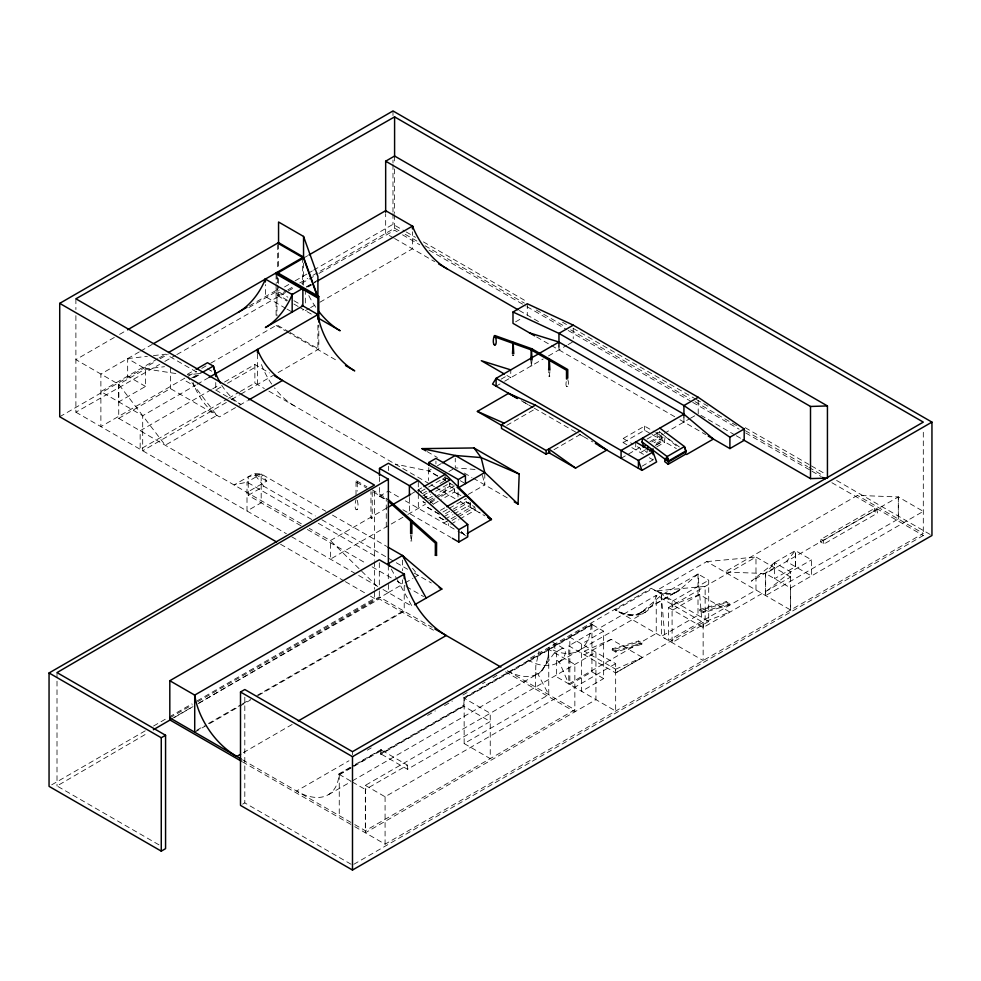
<?xml version="1.0" encoding="UTF-8"?>
<svg xmlns="http://www.w3.org/2000/svg" width="981" height="981" viewBox="0 0 981 981"><rect width="100%" height="100%" fill="white"/><g stroke="black" fill="none" stroke-linecap="round" stroke-linejoin="round"><path stroke-width="0.74" stroke-dasharray="4.91 3.68" d="M301.351 523.805L118.738 418.384L118.738 384.368L145.519 368.905L164.526 366.698M300.971 525.767L248.242 495.331L248.242 476.778L261.179 473.933L325.888 511.297M311.713 519.489L247.004 482.125L234.067 484.957L253.834 473.553L261.179 473.933L261.179 502.799L247.004 510.978L247.004 482.125L261.179 473.933L266.771 481.021L247.004 492.425M356.017 481.597L356.017 495.515M352.265 766.725L381.229 749.999L407.495 765.168L365.349 789.497L365.349 832.783L595.933 699.661L595.933 652.242L365.349 785.376L365.349 832.783M532.058 359.782L531.432 366.146L530.795 359.782M535.454 687.019L535.81 665.756L539.023 651.225M549.912 371.591L549.274 376.446L548.649 371.591M558.962 343.89L558.962 349.886L558.962 344.662M567.766 379.524C570.795 388.022 564.05 389.837 566.503 380.53M683.929 417.538L683.929 422.026L683.929 414.203M765.646 595.602L765.646 573.542L898.314 496.95L923.305 511.371L790.637 587.975L765.646 573.542L724.763 572.021L857.431 495.393L898.314 496.95L898.314 518.998L765.646 595.614L765.646 573.566L774.573 562.616L795.395 550.599L811.459 559.869L811.459 575.945L786.468 561.524L795.395 550.599L795.395 566.675L774.573 578.692L774.573 562.616L790.637 571.886L811.459 559.869M641.574 612.009C633.223 617.368 622.481 614.278 614.658 609.446A60.417 34.875 60 0 0 656.264 595.32L703.144 622.408L703.144 660.544L617.417 611.04C625.118 615.81 636.473 617.785 643.413 610.623L661.366 595.173L698.006 574.02L708.711 580.212L708.711 621.439L654.057 589.888L655.897 590.881L706.749 561.598L790.637 610.023L790.637 571.886L767.424 590.439M795.395 566.675L795.395 550.599M553.836 643.806L556.656 655.283L556.632 676.853L615.663 711.053L615.663 663.634L569.838 637.184L569.838 684.591L591.935 671.838L603.646 678.594L603.646 631.188L591.935 624.419L464.148 698.202A54.139 31.257 60 0 1 463.473 706.062L380.738 753.837L407.495 769.288L490.242 721.513L463.473 706.062M338.739 774.132L339.218 774.794M380.395 753.494L380.861 754.291M380.898 749.668L381.364 750.465M381.082 754.119L380.738 753.837M381.584 750.293L381.131 749.545L354.644 764.775M464.491 698.497L464.038 697.749M372.216 491.689L372.216 518.054L371.591 518.422L370.953 518.054L370.953 491.689M386.269 527.018L386.269 498.52M411.885 535.209L411.26 541.316L410.622 535.209M530.795 365.778L532.058 365.778M548.649 376.091L549.912 376.091M381.229 749.999L380.653 753.383M357.28 500.273C360.603 513.774 352.363 512.229 356.017 499.685M566.503 386.391L567.766 386.391M463.805 697.859L464.271 698.656M350.94 767.485L339.095 774.328L338.604 778.068A52.974 30.583 60 0 1 333.16 790.637C323.816 801.6 307.298 797.578 296.581 791.017L348.954 760.778M647.215 450.917L646.994 452.499L645.473 451.358M656.89 446.784L664.309 442.492L665.179 436.324L654.045 442.762M339.438 774.622L338.96 773.874L353.319 765.536M592.279 624.713L591.825 623.965M370.953 518.029L372.216 518.054M410.622 540.923L411.885 540.96M612.144 649.974L612.352 648.846L638.582 640.998L642.163 643.058L641.954 644.186L615.712 652.034L612.144 649.974L638.373 642.126L641.954 644.186M615.712 652.034L615.921 650.906L642.163 643.058M638.373 642.126L638.582 640.998M699.747 610.648L699.956 609.52L726.185 601.672L729.754 603.732L729.545 604.86L703.316 612.708L699.747 610.648L725.977 602.8L729.545 604.86M703.316 612.708L703.524 611.592L729.754 603.732M725.977 602.8L726.185 601.672M821.134 539.231L820.41 541.904L823.991 543.977L877.541 513.051L876.83 509.556L874.684 508.317L821.134 539.231L823.267 540.47L823.991 543.977M874.684 508.317L873.973 510.991L877.541 513.051M356.017 509.384L357.28 509.421M463.142 705.731L463.608 706.516L380.984 754.279M463.817 706.406L463.375 705.609M591.592 624.088L592.058 624.885L464.393 698.644M701.574 617.319L698.006 574.02L680.054 589.483C673.702 596.068 663.291 594.964 655.897 590.881L705.143 586.393L705.143 619.379M640.887 612.708L680.054 589.483L677.528 591.555M678.202 590.869C669.864 596.215 659.109 593.125 651.286 588.293L527.496 659.759A60.417 34.887 60 0 0 558.324 662.383L645.535 612.034M558.324 662.383C562.567 659.906 567.925 653.321 564.001 648.649L551.788 641.599M158.947 844.837L57.008 785.977L148.094 732.819M174.495 717.405L192.987 706.627M198.26 703.536L388.366 592.598L388.366 583.413M641.12 612.291L677.748 591.151M611.2 639.379L584.418 654.879L584.406 651.176L611.2 639.379L642.445 657.417L615.663 672.917L568.759 645.841L568.759 683.978L656.24 633.468L656.24 595.332L568.759 645.841M114.311 337.452L75.893 359.622L118.738 384.368L165.249 445.227L216.887 415.417L187.8 377.342M119.608 334.386L126.23 330.56M139.302 351.885L100.884 374.055L100.884 426.625L196.458 371.443M140.614 351.124L152.546 344.233M305.005 257.243L307.654 255.71M157.769 358.739L100.884 391.578L142.699 415.723L195.795 385.067M159.081 357.979L165.924 354.031M249.554 305.753L276.102 290.425L287.85 297.206M59.718 416.753L154.937 361.768M160.234 358.715L168.168 354.141M248.843 307.556L279.254 289.996M284.551 286.942L289.836 283.889M295.122 280.836L312.326 270.915M313.638 270.143L392.989 224.33L404.908 231.209M277.66 285.189L277.66 295.698L286.489 290.609M287.813 289.836L293.098 286.783M299.72 282.969L307.654 278.396M312.939 275.33L394.595 228.193L399.892 231.246M306.403 286.771L313.013 282.957M314.337 282.185L316.986 280.664M306.661 287.212L315.919 281.866M308.23 286.881L313.528 283.828M145.519 386.428L127.665 376.115L127.665 358.592L145.519 368.905L145.519 386.428L118.738 401.891L118.738 384.368M187.334 374.35L194.888 369.984M201.767 368.378L209.726 363.779M210.78 363.178L276.985 324.956L288.745 331.737M302.663 310.131L303.546 309.616M118.738 418.384L170.375 388.562L216.887 415.417M305.336 310.646L309.309 308.353M310.621 307.593L318.555 303.006M319.88 302.246L412.449 248.806L412.449 231.798M191.638 378.004L202.356 371.824M193.232 377.673L201.264 373.038M194.532 377.513L201.669 373.381M197.12 384.294L209.063 377.403M211.356 389.641L140.16 430.745L140.16 449.298L227.187 399.059M212.681 388.868L219.266 385.067M224.551 382.026L254.876 364.515L269.407 372.903M215.759 382.529L215.759 390.033L222.27 386.269M227.482 383.264L257.414 365.974M228.499 398.298L239.045 392.204M240.37 391.444L254.876 383.068L264.318 388.525M226.317 402.48L142.699 450.77L142.699 415.723M231.626 399.414L239.597 394.816M240.921 394.055L318.8 349.089L318.8 325.067M235.501 407.606L219.425 416.888A41.263 23.826 60 0 1 193.122 382.578M239.511 405.288L247.359 400.751M515.589 321.842L520.776 318.837M248.242 495.331L263.889 486.294L315.306 515.981M501.083 379.169L507.189 375.649M496.116 386.158L500.052 383.89M504.663 381.229L543.253 358.948M548.489 355.931L566.748 345.386M568.048 344.638L573.247 341.633M379.488 487.447L379.488 496.239L388.415 491.089L400.113 497.833M506.772 425.374L535.418 408.856M431.174 469.396L428.501 470.941L395.208 464.087M437.428 465.779L441.254 463.572M448.893 471.53L452.719 469.323M386.845 507.999L330.413 540.592L309.273 528.379M411.787 493.602L416.116 491.101M417.44 490.341L423.608 486.772M420.898 491.432L427.275 487.753M428.55 487.017L445.129 477.453M422.173 493.799L427.275 490.843M440.028 483.486L444.037 481.168M422.946 495.564L428.047 492.621M422.946 498.655L430.598 494.24M435.699 491.297L449.727 483.192L449.727 486.282L436.974 493.651M428.047 498.802L435.699 494.387M428.82 500.568L433.921 497.625M435.196 496.889L454.326 485.853L454.326 492.033L441.573 499.39M402.933 517.269L330.413 559.145L330.413 540.592L376.569 585.792M407.851 514.436L425.349 504.332M430.622 501.279L445.129 492.903L445.129 485.779M430.095 502.934L436.471 499.243M441.573 496.3L454.326 488.943L449.727 486.282M433.921 503.817L440.297 500.126M440.408 510.353L445.509 507.41M468.207 494.449L484.786 484.884L484.786 472.511M442.958 511.972L448.059 509.029M449.335 508.293L465.914 498.728M553.946 449.69L580.053 434.62L592.806 441.965M445.509 513.59L451.885 509.912M453.161 509.176L465.914 501.818L466.098 498.618M443.731 516.84L451.383 512.425M452.658 511.69L469.225 502.113M445.006 519.194L452.658 514.78M453.933 514.044L470.5 504.467M455.368 516.3L443.731 523.02L443.731 519.93M456.656 515.565L470.696 507.459L480.273 512.977M452.143 520.371L457.244 517.428M458.519 516.693L475.098 507.128L465.914 501.818M450.88 524.197L458.519 519.783M459.795 519.047L475.098 510.218L475.098 508.158M626.896 444.761L623.18 442.615L623.18 438.495L644.603 426.122L654.499 431.836M623.18 442.615L644.603 430.242L650.783 433.823M647.006 439.12L659.379 431.983L679.845 447.336M51.699 784.825L145.617 730.6M153.551 726.026L168.107 717.614M169.431 716.853L191.92 703.868M197.218 700.814L374.472 598.471L374.472 590.807M169.811 717.834L192.362 704.824M197.659 701.758L379.316 596.877L432.167 627.386M388.304 592.561L402.48 584.382L402.48 579.82M405.092 582.873L412.915 578.361M414.215 577.601L418.127 575.344L411.284 566.675M621.083 458.311L639.416 447.728M649.888 441.683L663.524 433.81M664.296 433.369L689.128 419.034M690.428 418.286L696.915 414.534M171.148 719.134L192.362 706.884M198.996 703.058L379.316 598.937L433.492 630.219M651.838 441.94L661.917 436.128L661.917 440.248L654.364 444.614M645.535 449.703L640.495 452.609L640.495 448.489L634.315 444.92M655.283 445.411L662.702 441.131L659.379 431.983M656.608 444.92L662.788 441.352L664.309 442.492M642.065 466.196L653.039 459.856L653.039 457.244M196.666 730.318L204.526 725.781M208.45 723.512L241.191 704.616M242.503 703.855L250.351 699.318M256.899 695.541L403.547 610.869M194.716 732.206L238.469 706.945M239.793 706.185L250.4 700.054M258.359 695.468L404.221 611.249L404.221 583.057M243.276 752.685L294.337 723.205M242.663 804.15L244.809 802.899L351.161 864.298M367.286 750.195L371.21 747.927M427.52 715.419L435.38 710.894M444.54 705.597L452.4 701.059M462.873 695.014L469.421 691.237M482.517 683.671L485.129 682.163M492.989 677.626L496.913 675.357M615.577 609.974L652.206 588.821M463.89 697.761L591.678 623.99M339.34 774.769L381.486 750.44M380.481 753.396L463.228 705.621M603.646 631.188L581.549 643.941L581.549 691.36L603.646 678.594M328.463 794.684L351.002 781.673M352.326 780.901L537.956 673.726M698.006 574.02L698.006 615.259L661.366 636.399L661.366 595.173L672.083 601.365L708.711 580.212M706.749 561.598L755.983 557.036L755.983 590.022L668.502 640.532L668.502 607.546L755.983 557.036L790.637 577.049L790.637 571.886M699.588 594.572L672.807 610.023L672.794 604.885L699.588 594.572L729.938 612.083L703.144 622.408L615.663 672.917L615.651 669.214L584.406 651.176M464.148 743.549L490.242 758.62L490.242 713.273L464.148 698.202L464.148 743.549L548.759 694.707L548.759 649.348L574.854 664.419L574.854 711.826L504.835 671.409M823.267 540.47L876.83 509.556M365.349 785.376L385.079 796.768L615.663 663.634M708.711 621.439L672.083 642.592L672.083 601.365M668.502 607.546L703.156 627.546L790.637 577.049M354.779 826.689L385.079 844.175L923.305 533.431L857.431 495.393M353.798 864.298L923.305 535.491L923.305 429.776M75.893 315.661L75.893 412.192L159.547 364.429M164.869 361.4L175.489 355.343M176.813 354.582L287.041 291.651M288.365 290.903L294.999 287.114M301.645 283.313L317.574 274.226M318.911 273.466L394.595 230.253L397.256 231.786M615.651 669.214L642.445 657.417M561.978 648.576L555.504 652.279A7.615 3.335 -50.6 0 0 553.591 654.008L541.193 671.249L537.944 674.045L535.454 672.598M127.665 358.592L147.408 356.311M153.477 355.613L165.63 354.202L199.168 373.565L187.702 374.889M475.049 469.458L455.27 467.851L455.27 458.225M145.519 368.905L175.93 373.54M564.001 648.649L563.18 648.429A7.541 3.286 -49 0 0 561.954 648.625M406.232 231.982L415.503 237.328M423.449 241.915L526.736 301.547M562.493 322.197L566.466 324.49M573.088 328.316L694.916 398.642M696.24 399.414L708.159 406.293M745.241 427.704L810.122 465.166M811.446 465.926L824.69 473.565M836.609 480.457L930.626 534.731M405.19 234.3L417.097 241.179M425.043 245.765L524.32 303.08M536.227 309.959L565.35 326.771M570.648 329.824L689.778 398.605M695.075 401.67L737.43 426.122M745.376 430.708L807.584 466.625M808.908 467.385L823.464 475.797M402.553 234.839L419.782 244.784M429.053 250.143L525.779 305.986M527.104 306.759L566.859 329.702M568.183 330.474L691.421 401.621M692.745 402.382L739.122 429.151M745.744 432.977L810.674 470.463M811.998 471.236L821.269 476.582M831.876 482.713L923.305 535.491M393.614 237.929L385.668 233.343L385.668 213.686M394.595 238.493L434.644 261.62M519.341 310.511L540.519 322.737M700.839 415.306L735.063 435.061M736.302 435.772L741.685 438.887M536.632 336.986L674.72 416.717M679.98 419.758L705.707 434.608M655.737 432.547L661.917 436.128M652.022 434.534L676.363 448.587M623.18 438.495L633.076 444.209M506.919 375.49L510.758 377.71L510.758 369.874M631.838 447.618L644.382 454.865M649.336 457.722L653.039 459.856M523.744 402.112L532.953 407.434M534.265 408.182L585.571 437.808M293.944 300.726L302.871 305.888M287.482 300.345L278.555 295.183L278.555 286.121M293.859 304.024L298.285 306.575M299.61 307.335L311.86 314.411M277.66 295.698L286.869 301.02M285.79 308.39L265.385 296.605L265.385 284.564M287.065 309.125L292.166 312.068M290.057 332.498L318.8 349.089M276.102 325.471L285.238 330.744M286.55 331.504L338.617 361.56M427.115 451.591L437.354 457.502M464.258 473.026L471.947 477.477M473.234 478.213L510.39 499.66M699.956 609.52L703.524 611.592M460.31 480.715L464.16 482.934M446.465 478.005L449.911 479.991M446.281 478.115L449.727 480.101M437.771 475.957L428.795 470.77L428.795 465.264M442.909 478.912L445.472 480.396M437.477 476.128L428.501 470.941L428.501 480.555M442.603 479.084L447.741 482.051M449.016 482.787L458.004 487.974M460.947 495.638L454.51 491.922L454.51 488.832L449.911 486.184L449.911 483.081M454.326 492.033L460.763 495.748M466.098 501.708L470.696 504.357L470.696 507.459M268.917 391.174L428.501 483.302M431.064 484.786L434.558 486.809M435.883 487.569L458.004 500.347M460.567 501.818L484.884 515.859M207.494 368.758L213.404 372.167M423.105 501.659L425.398 502.983M422.946 501.745L425.239 503.069M439.292 514.093L427.704 507.398L427.704 504.308M439.132 514.179L427.544 507.496L427.544 505.436M439.292 517.183L443.89 519.844L443.89 522.934M439.132 517.281L447.177 521.917M215.759 390.033L240.848 404.515A41.263 23.826 60 0 1 221.399 384.699M405.312 500.837L456.594 530.451M457.919 531.212L466.453 536.141M186.071 381.131L194.336 385.901M356.643 480.874L366.919 486.797M371.897 489.678L386.845 498.299M356.643 482.321L366.919 488.256M373.332 491.959L386.171 499.378M379.488 496.239L385.987 499.991M402.884 509.74L451.015 537.527M612.352 648.846L615.921 650.906M332.498 515.111L386.637 546.368M266.771 481.021L253.834 473.553L263.889 486.294M321.891 519.783L407.581 569.262M414.178 573.063L431.309 582.959M556.877 660.434L559.219 661.783L568.759 683.978M318.31 523.29L377.746 557.6M307.396 529.482L366.894 563.83M372.106 566.846L391.934 578.287M397.207 581.328L405.116 585.902M406.441 586.663L423.571 596.546M75.893 412.192L286.415 533.738M291.713 536.803L377.771 586.491M383.019 589.52L412.02 606.258L397.195 579.661M280.578 544.259L344.061 580.911M345.386 581.672L365.214 593.125M370.511 596.178L374.472 598.471M339.095 774.328L351.002 781.207M352.302 781.967L365.349 789.497M242.479 759.785L353.601 823.942M354.779 824.629L365.349 830.723L574.854 709.766L506.086 670.072C516.57 676.375 532.254 680.507 541.904 670.526A52.999 30.595 60 0 0 548.048 657.442L548.759 649.348A60.417 34.875 60 0 1 537.944 674.045L548.759 694.707M242.479 761.845L353.467 825.916M521.352 400.714L532.842 407.36M659.416 431.566L678.68 447.814M433.541 504.442L418.507 489.727L418.507 492.818M461.45 531.776L464.663 534.927M418.347 489.813L431.235 502.431M461.291 531.861L464.504 535.025M391.272 569.029L396.459 578.336M482.456 475.38L484.786 484.884M661.366 595.173L664.934 638.472M703.144 622.408L703.156 627.546M898.314 496.95L898.314 518.998M790.637 587.975L790.637 610.023M698.214 400.297L698.214 413.786M657.147 432.265L657.147 437.489M644.603 426.122L644.603 430.242M635.725 442.026L635.725 449.862M591.935 624.419L591.935 671.838M573.247 328.145L573.247 338.641M527.275 303.754L527.275 315.097M470.5 502.407L470.5 507.557M458.004 492.094L458.004 497.588M448.329 523.609L448.329 525.681M445.313 478.372L445.313 480.432M445.129 474.35L445.129 480.543M435.932 461.144L435.932 463.89M418.298 481.965L418.298 492.229M418.298 493.688L418.347 508.366M409.371 497.379L409.371 513.492M407.495 765.168L407.495 769.288M402.48 560.077L402.48 570.709M394.595 156.04L394.595 163.557M394.595 168.965L394.595 213.392M394.595 214.667L394.595 230.253M392.989 110.951L392.989 115.55M392.989 159.989L392.989 163.042M392.989 164.575L392.989 212.08M392.989 213.613L392.989 224.33M388.415 466.183L388.415 470.573M388.304 565.228L388.304 581.929M385.079 796.768L385.079 844.175M379.488 477.195L379.488 481.585M379.316 562.738L379.316 589.458M379.316 590.942L379.316 598.937M374.472 491.223L374.472 560.163M374.472 561.696L374.472 589.274M357.28 481.965L357.28 491.113M352.473 751.679L352.473 754.745M339.254 774.426L339.254 815.652M317.905 325.226L317.905 349.604M305.336 289.481L305.336 304.981M303.546 263.055L303.546 285.581M302.663 257.562L302.663 284.6M278.555 244.122L278.555 268.156M278.555 278.555L278.555 284.674M277.66 244.637L277.66 270.167M277.66 277.684L277.66 283.681M276.985 273.883L276.985 282.896M276.985 288.904L276.985 315.943M276.102 274.361L276.102 283.411M276.102 284.576L276.102 316.458M257.414 353.871L257.414 384.54M254.876 364.515L254.876 383.068M244.809 697.184L244.809 802.899M170.375 367.532L170.375 388.562M75.893 298.813L75.893 309.542M57.008 672.598L57.008 785.977M591.138 624.897A60.405 34.875 60 0 1 548.453 647.668M294.226 405.791A53.035 30.619 60 0 1 274.472 387.875M271.7 384.086A53.035 30.619 60 0 1 260.296 361.327M315.71 307.2A57.523 33.207 60 0 1 308.77 295.539M512.499 355.183L513.762 355.245L512.511 355.134M774.573 562.616L751.36 581.169L774.573 567.766L774.573 562.616"/><path stroke-width="1.47" d="M388.047 499.366L436.606 542.579L436.496 555.442L435.356 555.271L435.343 543.143L388.427 501.389M495.454 336.593C498.642 348.488 490.708 347.286 494.203 335.821M512.499 353.822L513.124 342.381L513.762 353.822M530.795 359.782L531.432 348.917L532.058 359.782M548.649 370.082L549.286 359.23L549.912 370.082M558.962 343.89L558.962 333.393L573.247 325.14L698.214 397.293L744.187 428.991L744.187 440.322L729.901 448.575L708.27 436.079M566.503 379.058L566.503 370.266L531.138 349.849M567.766 378.151L567.766 369.53L531.739 348.733M683.929 416.03L683.929 405.545L698.214 397.293M265.741 278.825L265.311 279.536M194.361 694.891L194.839 695.566M215.428 373.197L215.881 373.994M318.261 314.852L317.807 314.104M412.805 226.415L412.351 225.679M403.865 573.946L404.344 574.608M514.228 501.88L518.066 504.099L519.194 474.068L473.982 447.961L421.989 448.624L425.828 450.843M410.622 533.774L410.622 520.85L411.26 520.494L411.885 520.85L411.885 533.774M435.343 555.234L436.606 555.234M494.203 344.65L495.466 344.65M216.102 373.847L215.685 373.087M195.06 695.419L194.692 694.683M317.574 314.227L318.028 315.024M643.965 447.201L642.065 441.977L642.604 438.151L667.129 456.557L668.686 460.862L668.208 464.258L664.677 461.597L665.155 458.213L668.686 460.862L686.001 450.855L684.444 446.563L659.919 428.157M647.374 449.776L647.865 446.33M666.724 459.39L667.129 456.557L684.444 446.563L685.866 451.849L668.539 461.855L642.065 441.977M686.001 450.855L685.523 454.252L668.208 464.258M412.118 225.789L412.584 226.586M404.564 574.437L404.111 573.701M411.885 520.911L410.634 520.911M513.75 342.798L512.499 342.798M532.058 349.334L530.807 349.334M549.912 359.647L548.649 359.622M59.718 303.362L392.989 110.951L931.95 422.112L931.95 535.503L352.486 870.049L240.504 805.389L240.504 692.01L244.809 689.52L352.473 751.679L923.305 422.112L394.595 116.874L75.893 298.813L388.366 479.219L57.008 672.598L165.568 735.272L165.568 848.651L161.264 851.14L49.05 786.357L49.05 672.978L374.472 485.092L59.718 303.362L59.718 416.753L276.605 541.966M153.379 729.729L170.535 719.723M385.668 212.301L385.668 161.191L394.595 156.04L827.437 405.938L827.437 478.09L810.502 478.618L743.009 439.647M127.555 329.8L278.555 242.614L303.546 257.047L317.905 297.035L318.8 296.52L318.8 322.062M153.845 343.473L303.546 257.047M317.905 297.035L276.102 272.902L276.102 273.932L303.546 258.077L303.546 236.433L278.555 222L278.555 242.614M308.978 254.95L385.668 210.67L412.449 226.133A57.523 33.207 60 0 0 447.262 268.904M168.585 352.498L246.979 307.237M317.243 281.106L412.449 226.133L412.449 228.965M196.151 369.261L207.494 362.712L213.318 366.072A41.337 23.863 60 0 0 213.699 367.47L213.968 368.415A42.857 24.746 60 0 0 214.569 370.278L215.759 376.532M202.601 372.265L213.318 366.072M209.063 377.403L317.905 314.558A53.035 30.619 60 0 0 354.73 370.867L345.52 365.545M248.659 400.003L282.503 380.469A41.276 23.826 60 0 1 257.414 349.494L257.414 352.486M534.633 335.833L512.989 323.338L512.989 312.007L527.275 303.754L573.247 325.14M686.614 454.497L713.383 439.034L683.929 414.203L558.962 342.05L496.116 378.335L492.548 384.098L517.171 398.311M501.61 425.411L477.367 411.395L508.587 393.344L535.405 405.128L580.053 430.904L606.822 450.046L575.589 468.084L548.808 452.658L548.796 448.942L575.589 468.084M379.488 475.736L379.488 468.403L388.415 463.253L418.298 480.506L467.753 524.516L467.753 536.889L458.826 542.039L452.315 538.287M428.795 465.264L428.795 462.517L435.932 458.397L465.435 475.429L465.435 483.682M550.034 451.947L546.123 454.203L501.487 428.439L501.487 424.724L535.418 405.141M442.517 462.836L455.27 455.478L481.131 457.575L519.194 474.068M418.298 480.506L409.371 485.656L379.488 468.403M388.157 507.251L410.843 494.154M424.025 486.539L445.313 474.252L491.469 519.452L467.226 533.456M429.322 491.886L449.727 480.101M428.795 462.517L458.299 479.562L465.435 475.429M446.784 506.674L465.914 495.626M501.487 424.724L546.123 450.5L580.053 430.904M241.167 761.084L169.823 719.895L169.811 680.728L379.316 559.771L404.221 574.143A52.962 30.583 60 0 0 409.175 591.776C416.68 609.63 429.47 625.584 446.22 635.516L298.261 720.937M414.607 604.774L441.842 589.041L402.48 555.516L388.304 563.707L389.788 566.368M458.826 542.039L458.826 529.666L467.753 524.516M683.929 414.203L621.083 450.475L621.083 458.311M643.021 447.042L645.535 445.582M649.471 451.064L653.174 448.93M49.05 672.978L161.264 737.761L165.568 735.272M598.729 445.399L641.979 470.377L656.62 461.916L653.039 452.02L635.725 442.026M729.901 448.575L729.901 437.232L744.187 428.991M240.652 754.193L236.728 756.461C219.965 746.529 207.187 730.587 199.683 712.721A52.962 30.583 60 0 1 194.716 695.1L169.811 680.728M240.504 692.01L352.486 756.67L931.95 422.112M265.508 278.629L265.054 279.426M292.289 294.092L291.835 294.876M292.068 294.999L292.497 294.202M385.668 161.191L810.502 406.465L827.437 405.938M421.989 448.624L455.27 455.478L484.786 472.511L518.066 504.099M529.507 332.878L558.962 342.05M510.758 369.874L481.303 360.701L504.357 374.019M494.743 335.502L531.604 348.684M494.915 336.912L531.187 349.874M477.367 411.395L504.185 423.179M512.989 312.007L558.962 333.393L683.929 405.545L729.901 437.232M822.593 477.355L825.242 478.887M438.568 263.877L518.017 309.751M277.66 243.129L302.663 257.562M595.357 443.437L606.822 450.046M276.985 272.387L318.8 296.52M276.102 273.932L317.905 298.065L303.546 258.077M238.604 312.068A44.145 25.494 -60 0 0 265.385 279.082L292.166 294.545L302.871 288.365L302.871 305.888L265.385 327.531A44.145 25.494 -60 0 0 292.166 294.545L292.166 312.068M302.234 305.508L317.905 314.558M318.396 318.187L340.149 330.744A57.523 33.207 60 0 1 318.629 311.21M274.582 375.895L445.129 474.35M487.741 517.294L491.469 519.452M488.722 518.078L491.285 519.562L458.004 487.974L484.786 472.511L481.131 457.575L473.982 447.961M387.961 547.128L402.48 555.516L404.442 557.993M439.206 587.521L441.842 589.041M434.816 628.919L500.874 667.055M169.811 717.834L241.167 759.024M508.587 393.344L517.527 398.507M458.826 529.666L409.371 485.656L409.371 495.908M402.48 555.516L426.208 598.079M215.403 372.608L214.729 370.744M641.979 470.377L638.41 460.481L496.116 378.335L496.116 386.158M303.546 236.433L317.905 276.421L317.905 319.573M213.699 367.47L213.968 368.415A41.263 23.826 60 0 0 220.406 383.056M667.129 456.557L668.539 461.855M810.502 406.465L810.502 478.618M653.039 454.632L653.039 452.02L638.41 460.481L638.41 468.317M546.123 450.5L546.123 454.203M458.299 479.562L458.299 487.802M404.221 578.606L404.221 574.143L194.716 695.1L194.716 732.206M394.595 116.874L394.595 156.702M388.366 479.219L388.366 565.019M352.486 756.67L352.486 870.049M265.385 279.082L265.385 282.001M161.264 737.761L161.264 851.14M258.113 353.283A53.035 30.619 60 0 1 257.414 349.494M212.963 365.839L213.6 366.502L212.963 365.839"/></g></svg>
